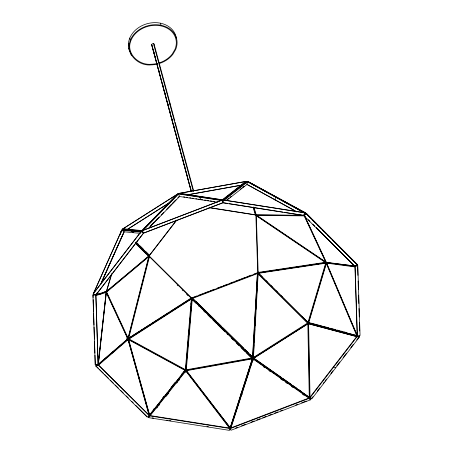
<?xml version="1.0" encoding="UTF-8"?>
<svg xmlns="http://www.w3.org/2000/svg" width="453" height="453" viewBox="0 0 453 453"><rect width="100%" height="100%" fill="white"/><g stroke="black" fill="none" stroke-linecap="round" stroke-linejoin="round"><path stroke-width="0.68" d="M209.915 207.65L255.294 214.779L255.384 212.734M252.542 357.23L257.423 273.589L252.746 357.162L192.729 298.346L257.423 273.589M253.454 353.323L253.176 358.266L192.055 298.097L189.36 299.405M253.646 349.795L253.923 344.858M254.082 342.032L254.359 337.094M254.558 333.561L254.796 329.325M254.988 325.798L255.266 320.86M255.464 317.332L255.702 313.097M255.9 309.563L256.177 304.626M256.33 301.8L256.608 296.862M256.806 293.334L257.083 288.391M257.281 284.863L257.519 280.628M257.712 277.1L257.95 272.865L191.851 298.159L126.359 339.903M254.609 357.44L253.47 357.445L258.136 273.98L259.28 273.974M254.11 358.323L254.19 356.913M191.33 299.071L185.39 369.648L129.026 339.003L127.729 339.484L190.034 299.552L191.33 299.071L129.026 339.003M188.199 336.63L188.318 335.226M190.911 304.376L191.03 302.978M185.611 371.364L191.851 298.159L135.736 242.649M192.248 299.212L191.778 299.824L185.843 370.401L186.308 369.79L192.248 299.212L251.981 358.017L251.517 358.629M111.489 273.991L106.212 291.913L128.103 339.02L149.83 416.222L98.097 364.892L95.209 364.722L95.362 363.317M186.404 371.653L186.568 370.662L252.281 358.889L230.067 428.374M229.931 428.549L252.281 358.889M240.917 394.795L241.16 393.312M156.744 64.201A24.343 19.745 -15.1 0 1 151.155 64.875C137.01 66.365 124.116 51.704 129.773 38.086A24.343 19.745 -15.1 0 1 155.102 22.644A24.343 19.745 -15.1 0 1 176.353 38.25M129.365 50.538L129.031 45.362L130.328 40.147L129.773 38.086M191.189 191.053L151.698 44.524A1.416 1.144 -15.1 0 1 153.482 43.658A1.416 1.144 -15.1 0 1 154.337 45.062L174.779 120.843M222.349 202.729L303.765 215.52L304.439 212.808L247.389 181.455L223.612 200.101L222.933 202.819L142.933 233.448M226.398 200.605L246.936 184.501L247.61 181.789L303.527 212.514L224.297 200.067L247.61 181.789M274.892 199.869L275.566 197.151M128.063 338.051L148.72 256.789L106.67 292.015L128.063 338.051L126.891 337.774M176.761 220.147L149.235 255.877L128.103 339.02L149.456 415.848L148.544 417.649L229.371 430.35L230.283 428.555L252.972 358.329L257.746 272.927L255.86 215.05L253.476 206.998M120.17 234.682L121.172 231.319M120.498 233.776L121.5 230.413M111.846 273.742L106.642 291.222L148.692 256.002L135.226 242.808M126.931 338.748L128.103 339.02L185.775 370.373L230.283 428.555L231.104 430.225L310.526 399.818L309.71 398.147L308.255 323.165L326.279 262.632L304.682 216.166M241.172 395.594L230.039 430.039L230.283 428.555L310.282 397.927L252.972 358.329L191.851 298.159L190.713 297.915M249.733 369.093L241.387 394.931L241.625 393.442L242.174 394.557M250.158 367.768L252.514 360.48M253.193 359.059L230.956 427.892L308.81 398.085L253.193 359.059L253.742 360.169M96.059 294.297L95.481 295.583L143.51 233.227L141.098 231.693L121.823 229.847L93.092 294.161L95.826 295.135L106.212 291.913L149.235 255.877L135.985 242.598M121.761 230.283L93.913 292.774L140.657 232.089L121.761 230.283L124.179 231.817L140.373 233.369M101.279 282.899L123.952 232.027L109.858 263.482M96.902 293.017L96.33 294.308L142.638 234.184M100.634 284.643L124.179 231.817M101.234 282.746L109.575 264.127M166.704 394.908L167.616 393.113L166.064 394.399M167.417 394.574L168.023 393.38M184.864 372.168L185.775 370.373L252.972 358.329L309.337 322.734M185.226 372.275L185.832 371.075L229.411 428.045L150.271 415.605M303.765 215.52L305.163 212.961L305.786 212.961L304.388 215.526L303.765 215.52L305.826 213.459L306.449 213.459L357.185 264.416L355.118 266.483L326.279 262.632L257.746 272.927L308.255 323.165L359.54 336.862L311.862 398.77L309.71 398.147L252.972 358.329L252.729 359.818L251.341 360.067M154.167 45.351L154.337 45.062M191.851 298.159L191.381 298.77L195.894 303.21M141.098 231.693L93.414 293.601L95.826 295.135L98.114 365.395L106.212 291.913L105.119 291.528M135.9 242.129L149.382 255.333L176.483 220.152M305.968 213.471L304.388 215.526L255.86 215.05L209.06 207.695M311.098 397.491L310.022 397.179L356.709 336.562L357.785 336.873M312.174 397.802L313.023 396.698M317.264 391.188L319.812 387.881M323.21 383.476L324.059 382.372M324.903 381.273L326.602 379.07M330.849 373.561L332.966 370.803M336.789 365.843L339.761 361.987M343.159 357.576L346.551 353.17M350.798 347.661L353.346 344.354M356.738 339.943L358.861 337.191M153.216 409.716L154.077 408.64M162.27 398.38L163.992 396.222M170.94 387.525L171.806 386.432M172.678 385.344L174.852 382.621M181.817 373.901L182.684 372.813M185.107 370.435L149.592 414.908L128.709 339.773L185.107 370.435L183.556 371.72M185.775 370.373L149.456 415.848L147.905 417.139L184.224 371.658L185.775 370.373L230.871 428.646L149.456 415.848L147.134 417.032L95.776 366.069L97.916 364.218M148.544 417.649L185.832 371.075M156.721 408.187L158.018 406.556M158.884 405.475L159.75 404.393M166.245 396.256L167.112 395.175M167.978 394.087L168.85 393M176.67 383.21L177.972 381.573M178.839 380.486L179.705 379.399M258.635 271.913L257.746 272.927L258.833 272.496M177.191 194.371L141.976 230.566L123.131 228.765M123.567 230.447L122.559 229.037L141.829 230.883L177.842 193.867M141.829 230.883L143.51 233.227L142.457 230.673L178.465 193.657L221.885 200.266L222.933 202.819L222.536 199.977L246.319 181.33L246.557 183.035M178.516 193.958L143.261 230.198L221.024 200.424L178.516 193.958L179.569 196.511L217.287 202.248M149.926 226.636L159.297 217.004M161.268 214.977L163.737 212.44M166.693 209.399L176.07 199.762M178.04 197.734L179.026 196.721L178.035 197.723M148.227 228.725L179.569 196.511M150.843 225.401L153.318 222.882M156.285 219.864L157.769 218.352M167.163 208.793L171.115 204.767M172.599 203.261L175.566 200.243M305.628 214.286L304.388 215.526L303.889 215.339M305.968 214.631L306.789 213.805L306.177 213.799M97.888 364.875L125.719 340.877L128.046 339.699L148.98 415.01L98.635 365.056L128.046 339.699M127.067 339.875L128.103 339.02L126.97 338.776M166.234 393.629L167.265 392.774M226.806 199.784L229.02 198.052M230.124 197.18L231.228 196.313M240.079 189.377L241.738 188.074M242.842 187.208L243.952 186.342M242.842 187.123L243.946 186.279M128.59 338.357L131.574 336.449M132.763 335.684L135.147 334.155M136.336 333.391L138.72 331.862M140.509 330.718L142.893 329.189M144.082 328.425L146.466 326.902M147.655 326.137L150.039 324.608M151.829 323.465L154.213 321.936M155.402 321.171L157.786 319.642M158.975 318.884L161.953 316.97M163.148 316.211L165.532 314.682M166.721 313.918L169.105 312.389M170.889 311.245L173.273 309.716M174.467 308.952L176.851 307.423M178.04 306.664L180.424 305.135M182.208 303.991L184.592 302.462M185.787 301.698L188.171 300.169M122.559 229.037L178.114 193.697M177.774 194.014L123.743 228.386L125.045 227.842M127.803 229.116L167.633 203.776M127.185 229.597L169.365 202.768M253.47 357.445L307.502 323.074L258.136 273.98M255.203 357.06L308.046 323.448M307.847 323.918L309.274 397.241L253.788 358.306L307.847 323.918L308.861 324.456M111.936 352.542L113.103 351.953M111.019 353.555L113.341 352.377M95.776 366.069L98.097 364.892L128.103 339.02L126.755 339.099M124.139 228.323L122.831 228.867L123.397 229.875M258.674 273.278L325.656 263.216L308.04 322.372L258.674 273.278L260.305 272.632L326.585 262.672M142.457 230.673L221.885 200.266M144.314 232.751L222.078 202.978M192.231 297.712L196.823 295.951M198.137 295.447L202.734 293.686M204.043 293.187L208.64 291.426M209.954 290.922L214.546 289.167M217.174 288.159L221.772 286.398M223.08 285.9L227.678 284.139M228.992 283.635L233.584 281.874M234.897 281.375L239.495 279.614M240.809 279.11L245.401 277.349M246.715 276.851L251.307 275.09M253.935 274.082L257.219 272.825M235.736 428.051L237.712 427.292M241.67 425.775L245.634 424.257M250.911 422.236L254.207 420.973M256.845 419.965L260.147 418.702M262.785 417.689L266.087 416.426M268.725 415.418L272.021 414.155M274.66 413.142L277.961 411.879M280.6 410.871L282.581 410.112M295.775 405.061L297.751 404.303M301.715 402.785L306.33 401.018M95.209 364.722L92.939 294.965L94.887 294.359M96.127 294.631L106.279 291.483M326.675 263.142L354.948 266.919L357.174 335.294L326.675 263.142L328.674 262.593M310.537 322.966L308.255 323.165L357.389 336.239L360.061 335.503L357.791 265.747L355.118 266.483L303.391 215.152M178.929 193.38L246.319 181.33M179.49 193.352L245.622 181.551L222.366 199.784L179.909 193.329M189.218 194.479L240.481 185.288M187.916 194.807L241.177 185.26M186.308 369.79L251.981 358.017M359.676 336.047L357.389 336.239L326.279 262.632L255.86 215.05M104.19 292.032L106.212 291.913L98.097 364.892L95.407 365.044M305.35 212.729L300.962 210.696M304.116 215.866L304.727 215.871M303.629 215.294L256.205 214.83L254.02 207.451M104.354 292.332L106.087 292.434L95.917 295.583L98.142 363.884M99.864 293.459L101.019 293.521M98.68 293.878L100.996 294.008M92.939 294.965L95.826 295.135M326.279 262.632L355.101 265.979L357.389 336.239L359.54 336.862M355.73 265.475L357.791 265.747M179.122 193.374L222.536 199.977M183.59 196.834L184.949 197.038M186.302 197.248L187.661 197.451M189.694 197.763L191.053 197.967M192.406 198.176L193.765 198.38M195.798 198.691L197.157 198.901M198.516 199.105L199.869 199.309M201.228 199.518L202.582 199.722M204.62 200.033L205.973 200.237M207.332 200.447L208.691 200.651M210.045 200.86L212.083 201.166M213.437 201.375L214.796 201.579M223.612 200.101L304.439 212.808M223.623 202.78L227.791 203.437M229.184 203.657L282.7 212.066M284.088 212.281L302.853 215.232M152.14 417.842L153.527 418.057M166.715 420.129L168.103 420.35M169.496 420.565L170.883 420.786M206.981 426.46L208.369 426.675M148.103 255.634L149.235 255.877L146.868 254.614M148.069 255.605L149.235 255.877M308.255 323.165L357.74 335.792L309.71 398.147L311.228 398.951L310.067 398.142M311.222 323.153L315.316 324.24M316.681 324.603L322.14 326.058M323.504 326.42L328.969 327.876M330.333 328.238L335.792 329.688M337.157 330.05L339.201 330.599M340.565 330.962L342.615 331.505M343.98 331.868L346.03 332.411M310.022 397.179L308.595 323.759L356.709 336.562M357.508 336.828L308.595 323.759M333.55 367.19L335.701 367.819M253.788 358.306L254.801 358.85M305.786 212.961L248.114 181.608L305.163 212.961M247.763 181.596L305.435 212.95M248.312 182.072L253.89 185.101M255.13 185.775L258.844 187.797M260.084 188.471L263.799 190.492M265.039 191.16L266.279 191.834M267.513 192.508L268.754 193.182M269.994 193.856L271.234 194.53M272.468 195.203L273.708 195.877M276.806 197.559L278.046 198.233M279.286 198.907L280.52 199.58M281.76 200.254L283 200.928M284.241 201.602L285.481 202.276M286.715 202.95L287.955 203.624M291.67 205.645L292.91 206.319M296.63 208.335L297.864 209.009M247.338 184.513L295.084 210.753M246.936 184.501L296.777 211.891M131.461 230.77L132.429 231.387M131.211 231.189L133.624 232.723M121.823 229.847L122.791 230.464M255.305 359.116L270.911 370.067M272.066 370.877L281.313 377.366M282.468 378.181L291.721 384.671M293.453 385.888L296.341 387.915M299.235 389.942L300.968 391.16M291.545 385.141L252.972 358.329L253.788 360.005M292.7 385.95L296.177 388.391M298.493 390.016L300.809 391.641M263.629 366.907L264.79 367.723M268.839 370.565L270.577 371.783M280.418 378.691L282.734 380.316M285.628 382.349L287.366 383.566M291.421 386.409L293.159 387.626M302.423 394.127L304.156 395.35M308.21 398.193L310.526 399.818M136.642 242.565L138.641 244.524M140.136 245.99L143.131 248.924M146.126 251.857L149.382 255.333M136.37 244.326L146.37 254.122M195.951 301.251L216.058 321.041M217.565 322.525L221.081 325.99M223.091 327.966L243.703 348.255M244.705 349.246L248.227 352.711M250.237 354.688L252.746 357.162M198.397 305.673L199.399 306.658M203.408 310.605L205.413 312.581M207.916 315.045L210.922 318.006M212.927 319.977L216.432 323.431M217.434 324.416L224.948 331.817M226.953 333.787L227.955 334.773M231.466 338.227L233.465 340.197M236.472 343.159L238.98 345.622M240.985 347.598L244.988 351.545M245.99 352.53L252.004 358.448M305.826 213.459L357.185 264.416M177.112 284.863L178.12 285.854M182.129 289.835L183.131 290.832M186.642 294.314L188.142 295.803M96.308 366.234L98.307 368.215M99.303 369.201L103.29 373.159M104.785 374.642L108.273 378.102M110.266 380.084L113.256 383.051M115.249 385.027L118.244 387.995M120.736 390.469L123.227 392.944M126.217 395.911L128.21 397.887M131.698 401.352L133.193 402.836M135.685 405.31L146.653 416.188M260.277 274.965L262.27 276.947M265.764 280.418L267.259 281.908M270.747 285.379L272.242 286.868M276.234 290.837L277.23 291.828M281.217 295.792L282.213 296.783M301.658 316.126L308.142 322.576M306.619 213.788L311.59 218.782M312.587 219.779L316.568 223.776M317.559 224.779L321.539 228.771M322.536 229.773L326.517 233.771M327.508 234.767L330.99 238.267M332.485 239.762L357.349 264.745L355.118 266.483L316.324 227.519M307.117 214.473L309.609 216.976M312.1 219.479L314.592 221.981M317.083 224.484L319.076 226.483M322.066 229.49L324.059 231.489M327.049 234.495L328.544 235.996M332.032 239.501L333.516 240.99M334.501 241.981L356.726 264.303M308.374 219.716L309.869 221.217M312.859 224.224L314.852 226.223M316.347 227.729L354.495 266.047L326.29 262.276L304.88 216.211M122.486 229.377L123.363 230.379M186.568 370.662L230.096 427.558M132.197 229.96L133.205 231.364M199.807 197.197L200.86 199.75M128.811 48.477L130.758 53.267M253.108 207.395L255.294 214.779M160.47 23.188L161.025 25.249A24.343 19.745 -15.1 0 1 175.707 49.445L172.859 54.343A24.343 19.745 -15.1 0 1 159.467 63.471M175.152 122.208L193.754 191.16M169.643 102.695L170.198 104.745M153.482 43.658L193.272 191.121M153.703 51.28L154.252 53.329M154.988 56.059L155.543 58.109M156.834 62.888L157.384 64.938M158.675 69.717L159.23 71.761M162.729 84.734L163.278 86.783M164.569 91.563L165.124 93.607M167.701 103.165L168.256 105.215M169.541 109.994L170.096 112.038M171.755 118.188L172.304 120.232M173.595 125.011L174.15 127.061M175.436 131.84L175.991 133.884M179.49 146.857L180.039 148.907M181.33 153.686L181.885 155.73M182.621 158.465L183.176 160.509M184.462 165.288L185.017 167.338M186.308 172.117L186.857 174.167M190.356 187.134L190.911 189.184M151.698 44.524L191.302 191.302M151.625 44.824L191.228 191.602M128.471 43.301L129.031 45.362M130.894 53.782L131.313 55.328M246.126 181.342L246.364 182.474M357.638 266.891L357.915 275.35M358.096 280.985L358.374 289.444M358.561 295.084L358.833 303.544M358.997 308.482L359.269 316.936M359.455 322.576L359.727 331.035M93.029 295.418L93.097 297.53M93.165 299.643L93.556 311.613M93.601 313.017L93.992 324.988M94.06 327.1L94.451 339.07M94.518 341.183L94.909 353.153M94.977 355.265L95.255 363.714M130.328 40.147A24.343 19.745 -15.1 0 1 161.025 25.249M159.263 62.888A23.584 19.128 -15.1 0 0 172.242 54.043L175 49.298A23.584 19.128 -15.1 0 0 160.775 25.861A23.584 19.128 -15.1 0 0 131.036 40.289C125.373 53.097 138.59 65.509 151.211 64.252A23.584 19.128 -15.1 0 0 157.293 63.443M106.325 292.746L98.392 364.104L127.729 338.804L106.325 292.746M149.428 256.715L128.748 338.08L191.126 298.097L149.428 256.715M326.336 263.601L308.708 322.796L356.76 335.588L326.336 263.601M325.226 262.349L258.159 272.429L256.319 215.787L325.226 262.349M304.212 215.871L256.789 215.407L325.611 261.908L304.212 215.871"/></g></svg>
